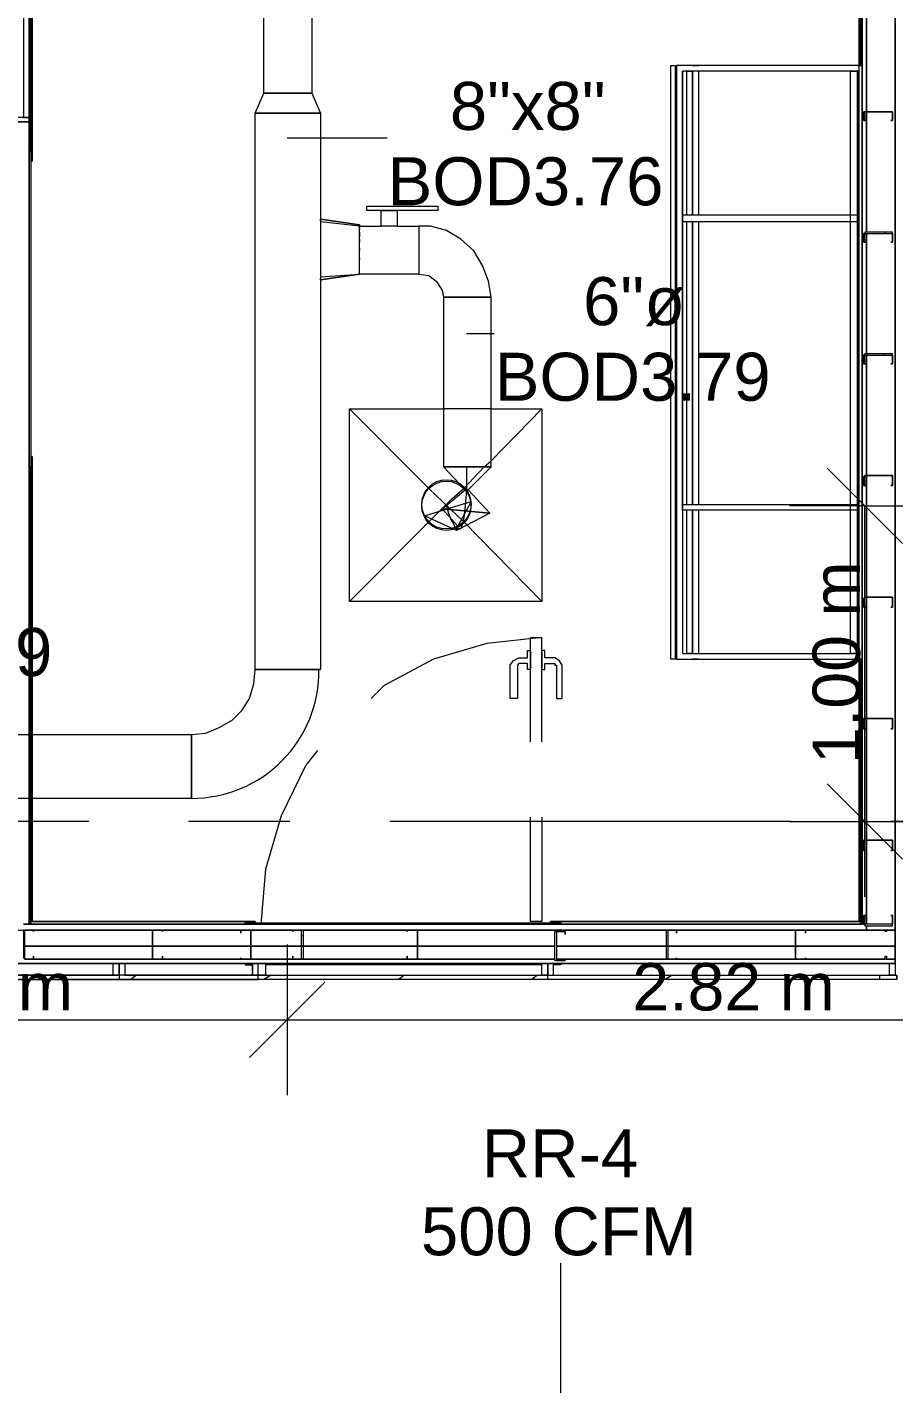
# Model space of a CAD drawing. Header units: metres. Extents: x -2 to 237, y -8 to 52.
# Drawn here: x 51.985 to 54.727, y 21.377 to 25.669 of the extents above; entities that cross this region are included whole.
import ezdxf

# ---------------------------------------------------------------- set-up
doc = ezdxf.new("R2010")
doc.units = ezdxf.units.M
doc.layers.add('HVAC - Ductos', color=5, linetype='Continuous', lineweight=0)
doc.layers.add('PDF2_Text', color=7, linetype='Continuous', lineweight=0)
doc.layers.add('PDF2_Geometry', color=7, linetype='Continuous', lineweight=0, true_color=0xaaaaaa)
doc.styles.add('PDF Helvetica', font='')
doc.styles.get('PDF Helvetica').set_extended_font_data('Helvetica')

msp = doc.modelspace()

# ---------------------------------------------------------------- linework, layer by layer
at = {"layer": 'HVAC - Ductos', "lineweight": 0}
for points in [[(52.7342, 25.4604), (52.7342, 31.7969), (52.8854, 31.7969), (52.8854, 25.4604)], [(52.7067, 25.3963), (52.7342, 25.4604), (52.8854, 25.4604), (52.9129, 25.3963)], [(52.7067, 23.6369), (52.7067, 25.3963), (52.9129, 25.3963), (52.9129, 23.6369)], [(53.1557, 25.0893), (53.1557, 25.0389), (53.2245, 25.0389), (53.2245, 25.0298), (53.2245, 25.0206), (53.2245, 25.0023), (53.2245, 24.9839), (53.2245, 24.9656), (53.2245, 24.9473), (53.2245, 24.9289), (53.2245, 24.9106), (53.2245, 24.9015), (53.2245, 24.8923), (53.2245, 24.8877), (53.0366, 24.8877), (53.0366, 24.8923), (53.0366, 24.8969), (53.0366, 24.9015), (53.0366, 24.9106), (53.0366, 24.9152), (53.0366, 24.9289), (53.0366, 24.9473), (53.0366, 24.9656), (53.0366, 24.9839), (53.0366, 25.0023), (53.0366, 25.0206), (53.0366, 25.0298), (53.0366, 25.0344), (53.0366, 25.0389), (53.1053, 25.0389), (53.1053, 25.0893), (53.1099, 25.0893), (53.1145, 25.0893), (53.1191, 25.0893), (53.1237, 25.0893), (53.1328, 25.0893), (53.1374, 25.0893), (53.1466, 25.0893), (53.1511, 25.0893)], [(53.284, 25.103), (53.284, 25.0893), (53.0595, 25.0893), (53.0595, 25.103)], [(52.9129, 25.0618), (53.0366, 25.0435), (52.9129, 25.0618), (52.9129, 25.0572)], [(53.2245, 25.0389), (53.2245, 25.0298), (53.2245, 25.0206), (53.2245, 25.0023), (53.2245, 24.9839), (53.2245, 24.9656), (53.2245, 24.9473), (53.2245, 24.9289), (53.2245, 24.9106), (53.2245, 24.9015), (53.2245, 24.8923), (53.2245, 24.8877), (53.2565, 24.8831), (53.2794, 24.8648), (53.2978, 24.8373), (53.3024, 24.8144), (53.3116, 24.8144), (53.3252, 24.8144), (53.339, 24.8144), (53.3573, 24.8144), (53.3756, 24.8144), (53.3986, 24.8144), (53.4169, 24.8144), (53.4306, 24.8144), (53.4444, 24.8144), (53.449, 24.8144), (53.4536, 24.8144), (53.4444, 24.8648), (53.426, 24.9152), (53.3986, 24.961), (53.3573, 24.9977), (53.3116, 25.0252), (53.2611, 25.0389)], [(53.0366, 24.9335), (53.0366, 24.9381)], [(52.9129, 24.8739), (52.9129, 24.8694)], [(53.4536, 24.2783), (53.449, 24.2783), (53.4444, 24.2783), (53.4306, 24.2783), (53.4169, 24.2783), (53.3986, 24.2783), (53.3756, 24.2783), (53.3573, 24.2783), (53.339, 24.2783), (53.3252, 24.2783), (53.3116, 24.2783), (53.3024, 24.2783), (53.3116, 24.2783), (53.3252, 24.2783), (53.339, 24.2783), (53.3573, 24.2783), (53.3756, 24.2783), (53.3986, 24.2783), (53.4169, 24.2783), (53.4306, 24.2783), (53.4444, 24.2783), (53.449, 24.2783)], [(52.5051, 23.2291), (47.3782, 23.2291), (47.3782, 23.4307), (52.5051, 23.4307)]]:
    msp.add_lwpolyline(points, close=True, dxfattribs=at)
for points in [[(52.8075, 25.3184), (53.1237, 25.3184)], [(53.0366, 25.0435), (53.0366, 25.0389), (52.9129, 25.0526), (52.9129, 25.0481), (52.9129, 25.0389)], [(52.9129, 25.0344), (52.9129, 25.0206), (52.9129, 25.0114), (52.9129, 25.0068), (52.9129, 24.9977), (52.9129, 24.9839), (52.9129, 24.9793), (52.9129, 24.9747), (52.9129, 24.9519)], [(53.0366, 25.0344), (53.0366, 25.0298)], [(53.1557, 25.0389), (53.1511, 25.0389), (53.1466, 25.0389), (53.1374, 25.0389), (53.1283, 25.0389), (53.1191, 25.0389), (53.1099, 25.0389), (53.1053, 25.0389)], [(53.0366, 25.0206), (53.0366, 25.0068)], [(53.0366, 24.9931), (53.0366, 24.9977), (53.0366, 24.9931), (53.0366, 24.9885)], [(52.9129, 24.9473), (52.9129, 24.9427), (52.9129, 24.9335), (52.9129, 24.9198)], [(53.0366, 24.9701), (53.0366, 24.9656), (53.0366, 24.961)], [(52.9129, 24.9198), (52.9129, 24.9198)], [(52.9129, 24.9152), (52.9129, 24.9106), (52.9129, 24.8923)], [(52.9129, 24.8877), (52.9129, 24.8831), (52.9129, 24.8785), (53.0366, 24.8877)], [(52.9129, 24.8694), (53.0366, 24.8877), (52.9129, 24.8694)], [(53.3802, 24.2051), (53.449, 24.1317), (53.2978, 24.1454), (53.371, 24.2051), (53.3802, 24.2051), (53.4536, 24.2783), (53.4536, 24.8144), (53.449, 24.8144), (53.4444, 24.8144), (53.4306, 24.8144), (53.4169, 24.8144), (53.3986, 24.8144), (53.3756, 24.8144), (53.3573, 24.8144), (53.339, 24.8144), (53.3252, 24.8144), (53.3116, 24.8144), (53.3024, 24.8144), (53.3024, 24.2783), (53.4536, 24.2783), (53.3024, 24.2783), (53.371, 24.2051)], [(53.3756, 24.6998), (53.4627, 24.6998)], [(53.4536, 24.4616), (53.6139, 24.4616), (53.6139, 23.8523), (53.0045, 23.8523), (53.0045, 24.4616), (53.3024, 24.4616)], [(53.2565, 24.2097), (53.0045, 24.4616)], [(53.4536, 24.4616), (53.3024, 24.4616)], [(53.4536, 24.2967), (53.6139, 24.4616)], [(53.4306, 24.2783), (53.4536, 24.2967)], [(53.3756, 24.2783), (53.3756, 24.2051), (53.371, 24.1546), (53.3665, 24.118), (53.3619, 24.095), (53.3573, 24.0814), (53.3482, 24.0814), (53.339, 24.0859), (53.3344, 24.0996), (53.3252, 24.1134), (53.3207, 24.1272), (53.3161, 24.1409), (53.3116, 24.1546)], [(53.3665, 24.2097), (53.4306, 24.2783)], [(54.5165, 24.2737), (54.6356, 24.1546), (54.7547, 24.0355)], [(53.2565, 24.1042), (53.3298, 24.1776), (53.3665, 24.2097)], [(53.3665, 24.1042), (53.2565, 24.2097)], [(53.3436, 24.0768), (53.2428, 24.1226), (53.3894, 24.1684), (53.3482, 24.0905), (53.2978, 24.1454), (53.449, 24.1317), (53.3436, 24.0768), (53.3482, 24.0905)], [(53.3116, 24.1546), (53.3116, 24.1546)], [(54.6356, 24.1546), (54.3974, 24.1546)], [(54.6356, 22.9176), (54.6356, 24.1546), (54.8739, 24.1546)], [(53.0045, 23.8523), (53.2565, 24.1042)], [(53.6139, 23.8523), (53.3665, 24.1042)], [(52.5051, 23.4307), (52.5509, 23.4353), (52.5922, 23.4536), (52.6334, 23.4766), (52.6655, 23.5086), (52.6884, 23.5452), (52.7022, 23.5911), (52.7067, 23.6369)], [(52.7067, 23.6369), (52.7067, 23.6369)], [(52.7067, 23.6369), (52.9083, 23.6369)], [(52.7067, 23.6369), (52.7067, 23.6369)], [(52.9083, 23.6369), (52.7067, 23.6369), (52.9129, 23.6369)], [(52.9129, 23.6369), (52.9083, 23.6369)], [(52.9129, 23.6369), (52.9083, 23.6369)], [(52.5051, 23.4307), (52.5051, 23.4307)], [(52.5051, 23.2291), (52.5051, 23.4307)], [(52.5051, 23.4307), (52.5051, 23.4307)], [(52.5051, 23.4307), (52.5051, 23.2291), (52.5051, 23.4307)], [(54.5165, 23.2749), (54.6356, 23.1558), (54.7547, 23.0367)], [(52.5051, 23.2291), (52.5051, 23.2291)], [(52.5051, 23.2291), (52.5051, 23.2291)], [(54.3974, 23.1558), (54.6356, 23.1558), (54.8739, 23.1558)], [(52.8075, 22.7664), (52.8075, 22.5281), (52.8075, 22.2899)], [(52.9266, 22.6473), (52.8075, 22.5281), (52.6884, 22.409)], [(46.8834, 22.5281), (50.8053, 22.5281), (52.8075, 22.5281), (55.8635, 22.5281)], [(53.6735, 21.2086), (53.6735, 21.7584)]]:
    msp.add_lwpolyline(points, dxfattribs=at)
for centre, radius in [((53.3114, 24.1548), 0.0778), ((53.3116, 24.1592), 0.0779)]:
    msp.add_circle(centre, radius, dxfattribs=at)
msp.add_arc((52.506, 23.6315), 0.4024, 269.8788, 0.77, dxfattribs=at)
at = {"layer": 'PDF2_Geometry', "lineweight": 0}
for points in [[(54.7318, 27.9528), (54.7318, 22.8122), (54.6402, 22.8122), (54.6402, 22.826), (54.6402, 22.8122), (51.9737, 22.8122)], [(49.8157, 22.7068), (54.7318, 22.7068), (54.7318, 22.8306), (54.7318, 27.9346)], [(54.6265, 27.9392), (54.6265, 22.8306), (53.6735, 22.8306), (54.6219, 22.8306), (53.6735, 22.8306), (54.6265, 22.8306), (51.9783, 22.8306), (51.992, 22.8306), (51.992, 25.3688), (51.992, 26.9632)], [(54.6265, 25.5475), (54.6265, 27.9346), (54.6265, 25.5475)], [(54.6265, 25.5475), (54.6265, 27.9346), (54.6265, 25.5475)], [(54.6402, 22.8306), (54.6265, 22.8306), (54.6265, 23.669), (54.6265, 22.8306), (54.6265, 23.669), (54.6265, 22.8306), (54.6265, 27.9346)], [(54.6265, 27.9346), (54.6265, 22.8306), (54.6265, 27.9346), (54.6265, 25.5475), (54.6265, 27.9346)], [(54.6402, 22.8306), (51.9737, 22.8306), (51.992, 22.8306), (51.9783, 22.8306), (51.992, 22.8306), (51.992, 25.3688), (51.992, 25.2772), (51.992, 25.3688), (51.992, 25.2772), (51.992, 25.3642), (51.992, 25.2772), (51.992, 25.3688), (51.992, 25.2772), (51.992, 25.3688), (51.992, 26.9632)], [(51.992, 26.9632), (51.992, 25.4925), (51.992, 25.3688), (51.9965, 25.3642), (52.0011, 25.3596), (51.9965, 25.3642), (51.992, 25.3688), (51.9965, 25.3688), (52.0011, 25.3688), (52.0011, 26.9632), (52.0011, 25.3688), (52.0011, 26.9632), (52.0011, 25.3688), (52.0011, 25.245), (51.9965, 25.245), (52.0011, 25.245), (52.0011, 25.3275), (52.0011, 25.245), (52.0011, 25.3688), (51.9965, 25.3688), (51.992, 25.3688), (51.9737, 25.3688)], [(51.992, 26.9632), (51.992, 25.3688), (51.992, 26.9632)], [(51.992, 26.9632), (51.992, 25.3688), (51.992, 26.9632)], [(51.992, 25.3688), (51.992, 26.9632), (51.992, 25.3688)], [(54.04, 25.5429), (54.0354, 25.5429), (54.04, 25.5429), (54.04, 25.0664), (54.04, 25.0572), (54.0354, 25.0572), (54.04, 25.0572), (54.04, 24.1592), (54.0354, 24.1592), (54.04, 24.1592), (54.04, 24.1454)], [(54.6127, 25.5475), (54.6265, 25.5475), (54.6127, 25.5475), (54.6219, 25.5475), (54.0721, 25.5475)], [(54.0904, 25.5475), (54.1087, 25.5475)], [(54.0583, 25.0755), (54.0583, 25.5291), (54.0583, 23.6873), (54.6173, 23.6873)], [(54.6173, 25.5291), (54.0583, 25.5291)], [(54.0721, 25.0755), (54.0721, 25.5291), (54.0904, 25.5291), (54.0904, 25.0755), (54.0904, 25.5291)], [(54.3928, 25.5291), (54.1087, 25.5291), (54.1087, 25.0755), (54.5898, 25.0755)], [(54.6127, 23.6873), (54.5898, 23.6873), (54.5898, 25.5291), (54.6127, 25.5291)], [(51.0665, 25.3688), (51.992, 25.3688), (51.992, 25.3825), (51.0665, 25.3825)], [(51.0665, 25.3688), (51.992, 25.3688), (51.8683, 25.3688)], [(51.992, 25.3688), (51.992, 22.8306)], [(51.992, 25.3688), (51.992, 25.3688)], [(51.992, 25.3688), (51.992, 22.8306)], [(51.992, 25.3688), (51.992, 25.3688)], [(52.0011, 25.3688), (52.0011, 25.245)], [(52.0011, 25.245), (52.0011, 25.3688)], [(52.0011, 25.245), (52.0011, 25.245)], [(52.0011, 25.245), (52.0011, 25.245)], [(52.0011, 25.245), (52.0011, 25.245)], [(52.0011, 25.245), (52.0011, 25.245)], [(54.6173, 25.0526), (54.0583, 25.0526), (54.0583, 25.0755), (54.6173, 25.0755)], [(54.0583, 24.1592), (54.0583, 25.0526)], [(54.0721, 24.1592), (54.0721, 25.0526)], [(54.5898, 25.0526), (54.1087, 25.0526), (54.1087, 24.1592), (54.5898, 24.1592)], [(52.0011, 24.3104), (52.0011, 24.3104)], [(52.0011, 24.3104), (52.0011, 24.3104)], [(52.0011, 24.3104), (52.0011, 24.3104)], [(52.0011, 24.3104), (52.0011, 24.3104)], [(51.992, 24.2783), (51.992, 22.8306), (51.992, 24.2783)], [(54.0354, 24.1454), (54.04, 24.1454), (54.04, 23.6736), (54.0354, 23.6736)], [(54.6173, 24.1409), (54.0583, 24.1409), (54.0583, 24.1592), (54.6173, 24.1592)], [(54.0904, 23.6873), (54.0904, 24.1409), (54.0904, 23.6873), (54.0721, 23.6873), (54.0721, 24.1409)], [(54.5898, 24.1409), (54.1087, 24.1409), (54.1087, 23.6873), (54.3928, 23.6873)], [(53.6139, 23.4078), (53.6139, 23.7377), (53.4398, 23.7194), (53.2703, 23.669), (53.1145, 23.5865), (53.0733, 23.5452)], [(53.5773, 23.4078), (53.5773, 23.7377), (53.6139, 23.7377)], [(53.536, 23.6507), (53.536, 23.6507)], [(54.0721, 23.669), (54.6219, 23.669), (54.6127, 23.669), (54.6265, 23.669), (54.6127, 23.669)], [(54.1087, 23.669), (54.0904, 23.669)], [(52.9038, 23.3804), (52.8671, 23.3345), (52.7892, 23.1741), (52.7388, 23.0046), (52.725, 22.8306)], [(52.1798, 23.1558), (50.9107, 23.1558)], [(52.8167, 23.1558), (52.4959, 23.1558)], [(54.402, 23.1558), (53.1328, 23.1558)], [(53.6139, 23.1696), (53.6139, 22.8397), (53.5773, 22.8397), (53.5773, 23.1696)], [(55.0342, 23.1558), (54.7181, 23.1558)], [(52.7067, 22.8397), (52.7067, 22.8397)], [(52.7067, 22.8397), (52.7067, 22.8397)], [(53.6414, 22.8397), (53.6414, 22.8397)], [(53.6414, 22.8397), (53.6414, 22.8397)], [(49.8157, 22.8122), (54.7318, 22.8122), (54.7318, 22.7618), (54.7318, 22.7205), (54.7318, 22.7068), (49.7057, 22.7068)], [(51.992, 22.8306), (51.992, 22.8306)], [(51.992, 22.8306), (51.992, 22.8306)], [(52.8258, 22.8076), (52.8258, 22.8076)], [(52.8534, 22.8122), (52.8534, 22.8122)], [(53.1878, 22.8076), (53.1878, 22.8076)], [(53.2199, 22.8122), (53.2199, 22.8122)], [(53.2199, 22.8122), (53.2199, 22.8122)], [(53.6597, 22.8076), (53.6597, 22.8076)], [(53.6735, 22.8306), (54.6265, 22.8306), (53.6735, 22.8306)], [(53.6735, 22.8306), (54.6265, 22.8306), (53.6735, 22.8306)], [(53.6872, 22.7985), (53.6872, 22.7985)], [(54.0125, 22.8122), (54.0125, 22.8122)], [(54.04, 22.803), (54.04, 22.803)], [(54.4478, 22.803), (54.4478, 22.803)], [(54.6265, 22.8306), (54.6265, 22.8306)], [(54.6265, 22.8306), (54.6265, 22.8306)], [(51.1077, 22.6701), (51.0848, 22.6701), (51.0848, 22.7068), (51.1077, 22.7068), (51.1077, 22.6701), (52.2577, 22.6701), (52.2577, 22.7068), (52.276, 22.7068), (52.276, 22.6701), (52.276, 22.6564)], [(52.2577, 22.6701), (52.276, 22.6701), (52.276, 22.7068), (52.2944, 22.7068), (52.2944, 22.6701), (52.6976, 22.6701), (52.7159, 22.6701), (52.7159, 22.7068), (52.7388, 22.7068)], [(53.6505, 22.7068), (53.6322, 22.7068), (53.6322, 22.6701), (53.6322, 22.7068), (53.6139, 22.7068), (52.7388, 22.7068), (52.7388, 22.6701), (52.7159, 22.6701), (52.7159, 22.7068), (52.6976, 22.7068), (52.6747, 22.7068), (52.6747, 22.7023), (52.6976, 22.7023), (52.6976, 22.6701), (52.6976, 22.7068)], [(54.7364, 22.6564), (54.7364, 22.6701), (54.7364, 22.6564), (54.6815, 22.6564), (53.6322, 22.6564), (52.7159, 22.6564), (52.7159, 22.6701), (53.6322, 22.6701), (54.6815, 22.6701), (54.7364, 22.6701), (54.7364, 22.6564), (54.6815, 22.6564), (53.6322, 22.6564), (53.6322, 22.6701), (53.6505, 22.6701), (53.6505, 22.7068), (53.6735, 22.7068), (53.6735, 22.7023), (53.6505, 22.7023)], [(52.8258, 22.7297), (52.8258, 22.7297)], [(53.1878, 22.7297), (53.1878, 22.7297)], [(53.6322, 22.6701), (53.6139, 22.6701), (53.6139, 22.7068)], [(53.6597, 22.716), (53.6597, 22.716)], [(53.6872, 22.7205), (53.6872, 22.7205)], [(54.04, 22.7251), (54.04, 22.7251)], [(54.4478, 22.7251), (54.4478, 22.7251)], [(52.7159, 22.6564), (52.7159, 22.6701), (52.276, 22.6701), (51.0848, 22.6701), (51.0848, 22.6564), (52.276, 22.6564), (52.7159, 22.6564), (52.276, 22.6564), (51.0848, 22.6564), (49.889, 22.6564), (48.6885, 22.6564), (49.889, 22.6564), (49.889, 22.6701), (48.6885, 22.6701), (48.6885, 22.6564)], [(52.2944, 22.6701), (52.276, 22.6701)], [(52.331, 22.6701), (52.3127, 22.6564)], [(52.7572, 22.6701), (52.7342, 22.6564)], [(53.6139, 22.7023), (52.7388, 22.7023)], [(53.1787, 22.6701), (53.1603, 22.6564)], [(53.6001, 22.6701), (53.5819, 22.6564)], [(53.6505, 22.6701), (54.6815, 22.6701), (54.6815, 22.6564)], [(54.0262, 22.6701), (54.0034, 22.6564)], [(54.4478, 22.6701), (54.4294, 22.6564)]]:
    msp.add_lwpolyline(points, dxfattribs=at)
for points in [[(54.6173, 27.9254), (54.6173, 25.5475)], [(54.6173, 27.9254), (54.6173, 25.5475)], [(54.6219, 25.5475), (54.6219, 27.9346)], [(54.6402, 25.0206), (54.6402, 25.4009), (54.6402, 25.7857), (54.6402, 26.1706), (54.6402, 26.5555), (54.6402, 26.9403), (54.6402, 27.3252), (54.6402, 27.7101), (54.6402, 27.9346), (54.6402, 27.7101), (54.6402, 27.3252), (54.6402, 26.9403), (54.6402, 26.5555), (54.6402, 26.1706), (54.6402, 25.7857), (54.6402, 25.4009)], [(51.992, 26.9632), (51.9737, 26.9632), (51.9737, 25.3825), (51.992, 25.3825)], [(51.9965, 25.3688), (51.9965, 25.2772), (51.9965, 25.3688), (51.9965, 26.9632)], [(54.0217, 25.5475), (54.0354, 25.5475), (54.0354, 23.669), (54.0217, 23.669)], [(54.04, 23.669), (54.6265, 23.669), (54.6173, 23.669), (54.6173, 25.5475), (54.6265, 25.5475), (54.04, 25.5475), (54.04, 25.5291), (54.04, 23.6873)], [(54.6127, 23.6873), (54.6127, 25.5291)], [(54.7227, 25.3734), (54.7227, 25.4009), (54.6356, 25.4009), (54.631, 25.4009), (54.631, 25.3734), (54.6402, 25.3734), (54.6356, 25.3734), (54.6356, 25.4009), (54.7227, 25.4009), (54.7227, 25.3734), (54.7181, 25.3734)], [(51.992, 24.2783), (51.992, 25.2772), (51.9965, 25.2772), (51.9965, 24.2783), (51.9965, 22.8306), (52.6747, 22.8306), (51.992, 22.8306)], [(54.0354, 25.0664), (54.04, 25.0664)], [(54.0904, 25.0526), (54.0904, 24.1592)], [(54.7227, 24.9885), (54.7227, 25.016), (54.7227, 25.0206), (54.6356, 25.0206), (54.6356, 25.016), (54.631, 25.016), (54.631, 24.9885), (54.6402, 24.9885), (54.6356, 24.9885), (54.6356, 25.016), (54.7227, 25.016), (54.7227, 24.9885), (54.7181, 24.9885)], [(54.6402, 22.8306), (54.6402, 23.0963), (54.6402, 23.4812), (54.6402, 23.866), (54.6402, 24.2508), (54.6402, 24.6357), (54.6402, 25.016), (54.6402, 24.6357), (54.6402, 24.2508), (54.6402, 23.866), (54.6402, 23.4812), (54.6402, 23.0963)], [(54.7227, 24.6036), (54.7227, 24.6312), (54.7227, 24.6357), (54.6356, 24.6357), (54.631, 24.6312), (54.631, 24.6036), (54.6402, 24.6036), (54.6356, 24.6036), (54.6356, 24.6312), (54.7227, 24.6312), (54.7227, 24.6036), (54.7181, 24.6036)], [(52.0011, 22.8397), (52.0011, 24.3104), (52.0011, 22.8397), (52.0011, 24.3104), (51.9965, 24.3104), (52.0011, 24.3104)], [(51.992, 22.8306), (52.6747, 22.8306), (51.9965, 22.8306), (51.9965, 24.2783), (51.992, 24.2783), (51.992, 22.8306), (51.992, 24.2783), (51.992, 22.8306), (52.6747, 22.8306)], [(54.7227, 24.2188), (54.7227, 24.2463), (54.7227, 24.2508), (54.6356, 24.2508), (54.631, 24.2463), (54.631, 24.2188), (54.6402, 24.2188), (54.6356, 24.2188), (54.6356, 24.2463), (54.6356, 24.2508), (54.7227, 24.2508), (54.7227, 24.2463), (54.7227, 24.2188), (54.7181, 24.2188)], [(54.7227, 23.8339), (54.7227, 23.8614), (54.7227, 23.866), (54.6356, 23.866), (54.631, 23.8614), (54.631, 23.8339), (54.6402, 23.8339), (54.6356, 23.8339), (54.6356, 23.8614), (54.6356, 23.866), (54.7227, 23.866), (54.7227, 23.8614), (54.7227, 23.8339), (54.7181, 23.8339)], [(53.536, 23.6507), (53.536, 23.5452), (53.5131, 23.5452), (53.5131, 23.6507), (53.5223, 23.6644), (53.5406, 23.6736), (53.5681, 23.6736), (53.5681, 23.6965), (53.5773, 23.6965), (53.5773, 23.6369), (53.5681, 23.6369), (53.5681, 23.6553), (53.5406, 23.6553)], [(53.6551, 23.6507), (53.6597, 23.6507), (53.6597, 23.5452), (53.6781, 23.5452), (53.6781, 23.6507), (53.6689, 23.6644), (53.6551, 23.6736), (53.6231, 23.6736), (53.6231, 23.6965), (53.6139, 23.6965), (53.6139, 23.6369), (53.6231, 23.6369), (53.6231, 23.6553), (53.6551, 23.6553)], [(54.6173, 23.669), (54.6173, 22.8397)], [(54.6173, 23.669), (54.6173, 22.8397)], [(54.6219, 22.8306), (54.6219, 23.669)], [(54.6265, 22.8306), (54.6265, 23.669)], [(54.7227, 23.449), (54.7227, 23.4812), (54.6356, 23.4812), (54.631, 23.4812), (54.631, 23.449), (54.6402, 23.449), (54.6356, 23.449), (54.6356, 23.4812), (54.7227, 23.4812), (54.7227, 23.449), (54.7181, 23.449)], [(54.7227, 23.0642), (54.7227, 23.0963), (54.6356, 23.0963), (54.631, 23.0963), (54.631, 23.0642), (54.6402, 23.0642), (54.6356, 23.0642), (54.6356, 23.0963), (54.7227, 23.0963), (54.7227, 23.0642), (54.7181, 23.0642)], [(52.7067, 22.8352), (52.7067, 22.8397), (52.0011, 22.8397), (52.7067, 22.8397)], [(52.7067, 22.8352), (52.7067, 22.8397), (52.0011, 22.8397), (52.7067, 22.8397)], [(52.6747, 22.8352), (53.6735, 22.8352), (53.6735, 22.8306), (52.6747, 22.8306)], [(53.6414, 22.8397), (54.6173, 22.8397), (53.6414, 22.8397), (53.6414, 22.8352)], [(53.6414, 22.8397), (54.6173, 22.8397), (53.6414, 22.8397), (53.6414, 22.8352)], [(54.631, 22.858), (54.631, 22.8306), (54.6356, 22.8306), (54.6356, 22.826), (54.7227, 22.826), (54.7227, 22.8306), (54.7227, 22.858), (54.7181, 22.858), (54.7227, 22.858), (54.7227, 22.8306), (54.6356, 22.8306), (54.6356, 22.858), (54.6402, 22.858)], [(52.0057, 22.8122), (51.9783, 22.8122), (51.9737, 22.8122), (51.9737, 22.7251), (51.9783, 22.7205), (52.0057, 22.7205), (52.0057, 22.7297), (52.0057, 22.7205), (51.9783, 22.7205), (51.9783, 22.7251), (51.9783, 22.8122), (52.0057, 22.8122), (52.0057, 22.8076)], [(51.992, 22.8306), (52.6747, 22.8306)], [(54.6265, 22.8306), (51.992, 22.8306)], [(52.4135, 22.8122), (52.3814, 22.8122), (52.3814, 22.7251), (52.3814, 22.7205), (52.4135, 22.7205), (52.4135, 22.7297), (52.4135, 22.7205), (52.3814, 22.7205), (52.3814, 22.7251), (52.3814, 22.8122), (52.4135, 22.8122), (52.4135, 22.8076)], [(52.6609, 22.7205), (52.693, 22.7205), (52.693, 22.7251), (52.693, 22.8122), (52.6609, 22.8122), (52.6609, 22.803), (52.6609, 22.8122), (52.693, 22.8122), (52.693, 22.7251), (52.693, 22.7205), (52.6609, 22.7205), (52.6609, 22.7251)], [(52.8258, 22.8076), (52.8258, 22.8122)], [(52.8534, 22.8122), (52.8579, 22.8122), (52.8579, 22.7251), (52.8579, 22.7205), (52.8534, 22.7205), (52.8258, 22.7205), (52.8258, 22.7297), (52.8258, 22.7205), (52.8534, 22.7205), (52.8534, 22.7251), (52.8534, 22.8122), (52.8258, 22.8122)], [(53.1878, 22.8076), (53.1878, 22.8122)], [(53.2199, 22.8122), (53.2199, 22.7251), (53.2199, 22.7205), (53.1878, 22.7205), (53.1878, 22.7297), (53.1878, 22.7205), (53.2199, 22.7205), (53.2199, 22.7251), (53.2199, 22.8122), (53.1878, 22.8122)], [(53.6597, 22.716), (53.6551, 22.716), (53.6551, 22.8076), (53.6597, 22.8076), (53.6872, 22.8076), (53.6872, 22.7985), (53.6872, 22.8076), (53.6597, 22.8076), (53.6597, 22.716), (53.6872, 22.716)], [(54.0125, 22.7205), (54.0079, 22.7251), (54.0079, 22.8122), (54.0125, 22.8122), (54.04, 22.8122), (54.04, 22.803), (54.04, 22.8122), (54.0125, 22.8122), (54.0125, 22.7251), (54.0125, 22.7205), (54.04, 22.7205)], [(54.4203, 22.7205), (54.4157, 22.7205), (54.4157, 22.7251), (54.4157, 22.8122), (54.4203, 22.8122), (54.4478, 22.8122), (54.4478, 22.803), (54.4478, 22.8122), (54.4203, 22.8122), (54.4157, 22.8122), (54.4157, 22.7251), (54.4157, 22.7205), (54.4203, 22.7205), (54.4478, 22.7205)], [(54.7318, 22.8122), (54.7318, 22.7251), (54.7318, 22.7205), (54.6997, 22.7205), (54.6997, 22.7297), (54.7043, 22.7297), (54.7043, 22.7205), (54.7318, 22.7205), (54.7318, 22.7251), (54.7318, 22.8122), (54.7043, 22.8122), (54.7043, 22.8076), (54.6997, 22.8076), (54.6997, 22.8122)], [(51.9783, 22.7618), (52.3814, 22.7618), (52.693, 22.7618), (52.8579, 22.7618), (53.2199, 22.7618), (53.6551, 22.7618), (53.2199, 22.7618), (52.8579, 22.7618), (52.693, 22.7618), (52.3814, 22.7618)], [(53.6597, 22.7618), (54.0125, 22.7618), (54.4157, 22.7618), (54.7318, 22.7618), (54.4157, 22.7618), (54.0125, 22.7618)], [(52.3814, 22.7205), (52.0057, 22.7205)], [(52.6609, 22.7205), (52.4135, 22.7205)], [(52.8258, 22.7205), (52.693, 22.7205)], [(53.1878, 22.7205), (52.8534, 22.7205)], [(53.6551, 22.7205), (53.2199, 22.7205)], [(54.0125, 22.7205), (53.6597, 22.7205)], [(53.6872, 22.7205), (53.6872, 22.716)], [(54.04, 22.7251), (54.04, 22.7205)], [(54.4203, 22.7205), (54.04, 22.7205)], [(54.4478, 22.7251), (54.4478, 22.7205)], [(54.6997, 22.7205), (54.4478, 22.7205)], [(54.7135, 22.6701), (54.7135, 22.7068), (54.7318, 22.7068), (54.7318, 22.6701)]]:
    msp.add_lwpolyline(points, close=True, dxfattribs=at)
at = {"layer": 'PDF2_Geometry', "color": 254, "lineweight": 0, "true_color": 0xd2d2d2}
for points in [[(54.6997, 25.016), (54.6997, 25.0206)], [(54.6952, 24.6312), (54.6952, 24.6357)], [(54.6677, 23.4812), (54.6723, 23.4812)], [(54.6402, 23.449), (54.6402, 23.449)], [(54.6677, 23.0963), (54.6677, 23.0963)], [(54.6356, 23.0642), (54.6356, 23.0642)], [(51.992, 22.8122), (51.992, 22.8122)], [(52.8534, 22.7939), (52.8579, 22.7939)], [(52.3998, 22.7205), (52.4043, 22.7205)], [(54.4157, 22.7251), (54.4157, 22.7251)]]:
    msp.add_lwpolyline(points, dxfattribs=at)

# ---------------------------------------------------------------- texts
at = {"layer": 'PDF2_Text', "lineweight": 0, "attachment_point": 4, "style": 'PDF Helvetica'}
for s, insert, char_height in [('8"x8"', (53.3225, 25.4186), 0.1519), ('BOD3.76', (53.1255, 25.1803), 0.1519), ('6"ø', (53.744, 24.8), 0.1519), ('BOD3.79', (53.4645, 24.5618), 0.1519), ('BOD3.79', (51.192, 23.6912), 0.1519), ('2.01 m', (51.4898, 22.6321), 0.15002), ('2.82 m', (53.8998, 22.6321), 0.15002), ('RR-4', (53.4233, 22.1059), 0.1519), ('500 CFM', (53.2309, 21.8585), 0.1519)]:
    msp.add_mtext(s, dxfattribs=dict(at, insert=insert, char_height=char_height))
at = {"layer": 'PDF2_Text', "lineweight": 0, "insert": (54.5461, 23.338), "char_height": 0.15002, "attachment_point": 4, "rotation": 90, "style": 'PDF Helvetica'}
msp.add_mtext('1.00 m', dxfattribs=at)

doc.saveas('drawing.dxf')
